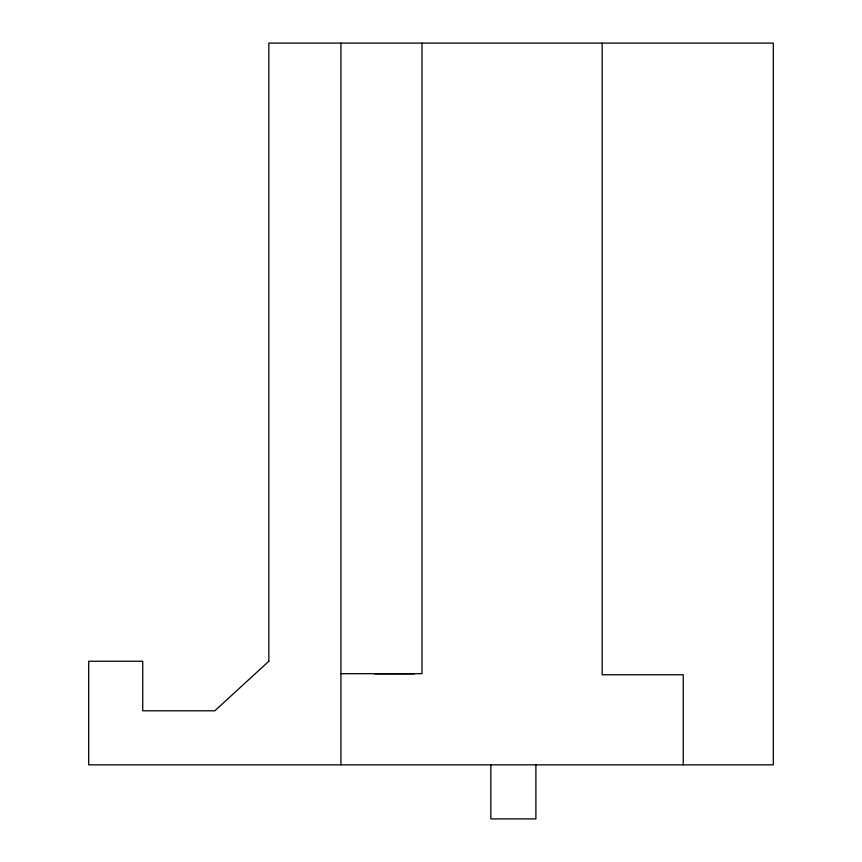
<?xml version="1.0" encoding="UTF-8"?>
<svg xmlns="http://www.w3.org/2000/svg" width="862" height="862" viewBox="0 0 862 862"><rect width="100%" height="100%" fill="white"/><g stroke="black" fill="none" stroke-linecap="round" stroke-linejoin="round"><path stroke-width="1.29" d="M340.921 673.685L421.992 673.685L421.992 43.1M374.744 673.868L414.374 673.868M683.232 764.853L683.232 674.763L602.161 674.763L602.161 43.1M535.895 764.853L535.895 818.9L490.855 818.9L490.855 764.853M340.921 43.1L340.921 764.853M268.847 661.251L214.8 710.805L142.736 710.805L142.736 661.251L88.689 661.251L88.689 764.853L773.311 764.853L773.311 43.1L268.847 43.1L268.847 661.251"/></g></svg>
